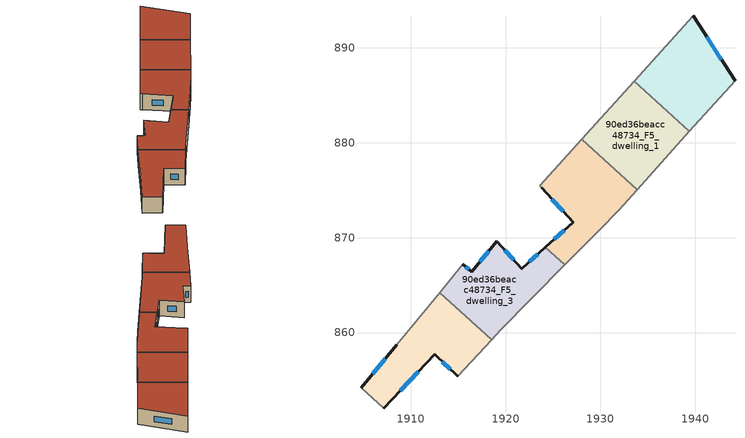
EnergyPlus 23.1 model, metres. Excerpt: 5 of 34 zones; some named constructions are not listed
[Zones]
90ed36beacc48734_F5_dwelling_0
 floor to 90ed36beacc48734_F4_dwelling_0 (EU_floor_Construction): 1939.79,893.35 1944.17,886.54 1939.36,881.18 1933.54,886.45 z15
 wall outside (EU_wall_Construction): 1944.17,886.54 1939.79,893.35 z15:18
 wall adiabatic (EU_wall_Construction): 1939.79,893.35 1933.55,886.45 / 1939.36,881.18 1944.17,886.54 z15:18
 wall to 90ed36beacc48734_F5_dwelling_1 (EU_wall_Construction): 1933.54,886.45 1939.36,881.18 z15:18
 window (EU_Window_Construction): 1942.74,888.76 1941.21,891.14 z15.98:17.02
 roof outside (EU_roof_Construction): 1939.36,881.18 1944.17,886.54 1939.79,893.35 1933.55,886.45 z18
90ed36beacc48734_F5_dwelling_1
 floor to 90ed36beacc48734_F4_dwelling_1 (EU_floor_Construction): 1939.36,881.18 1933.87,875.06 1928.03,880.35 1933.54,886.45 z15
 wall adiabatic (EU_wall_Construction): 1933.55,886.45 1928.03,880.35 / 1933.87,875.06 1939.36,881.18 z15:18
 wall to 90ed36beacc48734_F5_dwelling_2 (EU_wall_Construction): 1928.03,880.35 1933.87,875.06 z15:18
 roof outside (EU_roof_Construction): 1933.87,875.06 1939.36,881.18 1933.55,886.45 1928.03,880.35 z18
90ed36beacc48734_F5_dwelling_2
 floor to 90ed36beacc48734_F4_dwelling_2 (EU_floor_Construction): 1933.87,875.06 1931.93,872.89 1929.94,870.85 1926.25,867.12 1924.2,868.98 1927.14,871.61 1923.81,875.24 1923.6,875.44 1928.03,880.35 z15
 wall outside (EU_wall_Construction): 1923.81,875.24 1927.14,871.61 1924.2,868.98 z15:18
 wall adiabatic (EU_wall_Construction): 1928.03,880.35 1923.6,875.44 1923.81,875.24 / 1926.25,867.12 1929.94,870.85 1931.93,872.89 1933.87,875.06 z15:18
 wall to 90ed36beacc48734_F5_dwelling_3 (EU_wall_Construction): 1924.2,868.98 1926.25,867.12 z15:18
 window (EU_Window_Construction): 1926.18,870.76 1925.15,869.84 / 1924.89,874.06 1926.06,872.79 z15.98:17.02
 roof outside (EU_roof_Construction): 1929.94,870.85 1931.93,872.89 1933.87,875.06 1928.03,880.35 1923.6,875.44 1923.81,875.24 1927.14,871.61 1924.2,868.98 1926.25,867.12 z18
90ed36beacc48734_F5_dwelling_3
 floor to 90ed36beacc48734_F4_dwelling_3 (EU_floor_Construction): 1924.2,868.98 1926.25,867.12 1919.44,860.23 1918.54,859.26 1913.07,864.21 1915.51,867.17 1916.45,866.4 1919.1,869.63 1921.69,866.73 z15
 wall outside (EU_wall_Construction): 1924.2,868.98 1921.69,866.73 1919.1,869.63 1916.45,866.4 1915.51,867.17 z15:18
 wall adiabatic (EU_wall_Construction): 1918.54,859.26 1919.44,860.23 1926.25,867.12 / 1915.51,867.17 1913.07,864.21 z15:18
 wall to 90ed36beacc48734_F5_dwelling_4 (EU_wall_Construction): 1913.07,864.21 1918.54,859.26 z15:18
 window (EU_Window_Construction): 1920.85,867.68 1919.94,868.69 / 1923.38,868.25 1922.5,867.46 / 1916.14,866.65 1915.81,866.92 / 1918.24,868.58 1917.31,867.45 z15.98:17.02
 roof outside (EU_roof_Construction): 1919.44,860.23 1926.25,867.12 1924.2,868.98 1921.69,866.73 1919.1,869.63 1916.45,866.4 1915.51,867.17 1913.07,864.21 1918.54,859.26 z18
90ed36beacc48734_F5_dwelling_4
 floor to 90ed36beacc48734_F4_dwelling_4 (EU_floor_Construction): 1918.54,859.26 1914.99,855.38 1912.54,857.7 1907.18,852.04 1904.78,854.18 1908.57,858.72 1913.07,864.21 z15
 wall outside (EU_wall_Construction): 1907.18,852.04 1912.54,857.7 1914.99,855.38 / 1908.57,858.72 1904.78,854.18 z15:18
 wall adiabatic (EU_wall_Construction): 1904.78,854.18 1907.18,852.04 / 1913.07,864.21 1908.57,858.72 / 1914.99,855.38 1918.54,859.26 z15:18
 window (EU_Window_Construction): 1913.33,856.95 1914.19,856.14 / 1908.92,853.89 1910.79,855.86 / 1907.34,857.25 1906.01,855.66 z15.98:17.02
 roof outside (EU_roof_Construction): 1914.99,855.38 1918.54,859.26 1913.07,864.21 1908.57,858.72 1904.78,854.18 1907.18,852.04 1912.54,857.7 z18
[HVACTEMPLATE:THERMOSTAT] Constant Heating Setpoint=20; Constant Cooling Setpoint=50
EU_HeatOnly_90ed36beacc48734_F0_dwelling_0; EU_HeatOnly_90ed36beacc48734_F0_dwelling_1; EU_HeatOnly_90ed36beacc48734_F0_dwelling_2; EU_HeatOnly_90ed36beacc48734_F0_dwelling_3; EU_HeatOnly_90ed36beacc48734_F0_dwelling_4; EU_HeatOnly_90ed36beacc48734_F0_dwelling_5; EU_HeatOnly_90ed36beacc48734_F1_dwelling_0; EU_HeatOnly_90ed36beacc48734_F1_dwelling_1; EU_HeatOnly_90ed36beacc48734_F1_dwelling_2; EU_HeatOnly_90ed36beacc48734_F1_dwelling_3; EU_HeatOnly_90ed36beacc48734_F1_dwelling_4; EU_HeatOnly_90ed36beacc48734_F1_dwelling_5; EU_HeatOnly_90ed36beacc48734_F2_dwelling_0; EU_HeatOnly_90ed36beacc48734_F2_dwelling_1; EU_HeatOnly_90ed36beacc48734_F2_dwelling_2; EU_HeatOnly_90ed36beacc48734_F2_dwelling_3; EU_HeatOnly_90ed36beacc48734_F2_dwelling_4; EU_HeatOnly_90ed36beacc48734_F2_dwelling_5; EU_HeatOnly_90ed36beacc48734_F3_dwelling_0; EU_HeatOnly_90ed36beacc48734_F3_dwelling_1; EU_HeatOnly_90ed36beacc48734_F3_dwelling_2; EU_HeatOnly_90ed36beacc48734_F3_dwelling_3; EU_HeatOnly_90ed36beacc48734_F3_dwelling_4; EU_HeatOnly_90ed36beacc48734_F3_dwelling_5; EU_HeatOnly_90ed36beacc48734_F4_dwelling_0; EU_HeatOnly_90ed36beacc48734_F4_dwelling_1; EU_HeatOnly_90ed36beacc48734_F4_dwelling_2; EU_HeatOnly_90ed36beacc48734_F4_dwelling_3; EU_HeatOnly_90ed36beacc48734_F4_dwelling_4; EU_HeatOnly_90ed36beacc48734_F5_dwelling_0; EU_HeatOnly_90ed36beacc48734_F5_dwelling_1; EU_HeatOnly_90ed36beacc48734_F5_dwelling_2; EU_HeatOnly_90ed36beacc48734_F5_dwelling_3; EU_HeatOnly_90ed36beacc48734_F5_dwelling_4
[SCHEDULE:CONSTANT]
Name | Hourly Value
EU_AlwaysOn | 1
EU_CoolingOff | 0
[SCHEDULE:FILE] Column Number=1; Rows to Skip at Top=0; Number of Hours of Data=8760; Column Separator=Comma; Interpolate to Timestep=No; Minutes per Item=60; Adjust Schedule for Daylight Savings=Yes
Name | File
EU_Step8_GainSchedule_90ed36beacc48734_F2_dwelling_3_f000 | ../../schedules/90ed36beacc48734/90ed36beacc48734_F2_dwelling_3_f000_gain.csv
EU_Step8_GainSchedule_90ed36beacc48734_F2_dwelling_4_f000 | ../../schedules/90ed36beacc48734/90ed36beacc48734_F2_dwelling_4_f000_gain.csv
EU_Step8_GainSchedule_90ed36beacc48734_F2_dwelling_5_f000 | ../../schedules/90ed36beacc48734/90ed36beacc48734_F2_dwelling_5_f000_gain.csv
EU_Step8_GainSchedule_90ed36beacc48734_F3_dwelling_0_f000 | ../../schedules/90ed36beacc48734/90ed36beacc48734_F3_dwelling_0_f000_gain.csv
EU_Step8_GainSchedule_90ed36beacc48734_F3_dwelling_1_f000 | ../../schedules/90ed36beacc48734/90ed36beacc48734_F3_dwelling_1_f000_gain.csv
EU_Step8_GainSchedule_90ed36beacc48734_F3_dwelling_2_f000 | ../../schedules/90ed36beacc48734/90ed36beacc48734_F3_dwelling_2_f000_gain.csv
EU_Step8_GainSchedule_90ed36beacc48734_F3_dwelling_3_f000 | ../../schedules/90ed36beacc48734/90ed36beacc48734_F3_dwelling_3_f000_gain.csv
EU_Step8_GainSchedule_90ed36beacc48734_F3_dwelling_4_f000 | ../../schedules/90ed36beacc48734/90ed36beacc48734_F3_dwelling_4_f000_gain.csv
EU_Step8_GainSchedule_90ed36beacc48734_F3_dwelling_5_f000 | ../../schedules/90ed36beacc48734/90ed36beacc48734_F3_dwelling_5_f000_gain.csv
EU_Step8_GainSchedule_90ed36beacc48734_F4_dwelling_0_f000 | ../../schedules/90ed36beacc48734/90ed36beacc48734_F4_dwelling_0_f000_gain.csv
EU_Step8_GainSchedule_90ed36beacc48734_F4_dwelling_1_f000 | ../../schedules/90ed36beacc48734/90ed36beacc48734_F4_dwelling_1_f000_gain.csv
EU_Step8_GainSchedule_90ed36beacc48734_F4_dwelling_2_f000 | ../../schedules/90ed36beacc48734/90ed36beacc48734_F4_dwelling_2_f000_gain.csv
EU_Step8_GainSchedule_90ed36beacc48734_F4_dwelling_3_f000 | ../../schedules/90ed36beacc48734/90ed36beacc48734_F4_dwelling_3_f000_gain.csv
EU_Step8_GainSchedule_90ed36beacc48734_F4_dwelling_4_f000 | ../../schedules/90ed36beacc48734/90ed36beacc48734_F4_dwelling_4_f000_gain.csv
EU_Step8_GainSchedule_90ed36beacc48734_F5_dwelling_0_f000 | ../../schedules/90ed36beacc48734/90ed36beacc48734_F5_dwelling_0_f000_gain.csv
EU_Step8_GainSchedule_90ed36beacc48734_F5_dwelling_1_f000 | ../../schedules/90ed36beacc48734/90ed36beacc48734_F5_dwelling_1_f000_gain.csv
EU_Step8_GainSchedule_90ed36beacc48734_F5_dwelling_2_f000 | ../../schedules/90ed36beacc48734/90ed36beacc48734_F5_dwelling_2_f000_gain.csv
EU_Step8_GainSchedule_90ed36beacc48734_F5_dwelling_3_f000 | ../../schedules/90ed36beacc48734/90ed36beacc48734_F5_dwelling_3_f000_gain.csv
EU_Step8_GainSchedule_90ed36beacc48734_F5_dwelling_4_f000 | ../../schedules/90ed36beacc48734/90ed36beacc48734_F5_dwelling_4_f000_gain.csv
